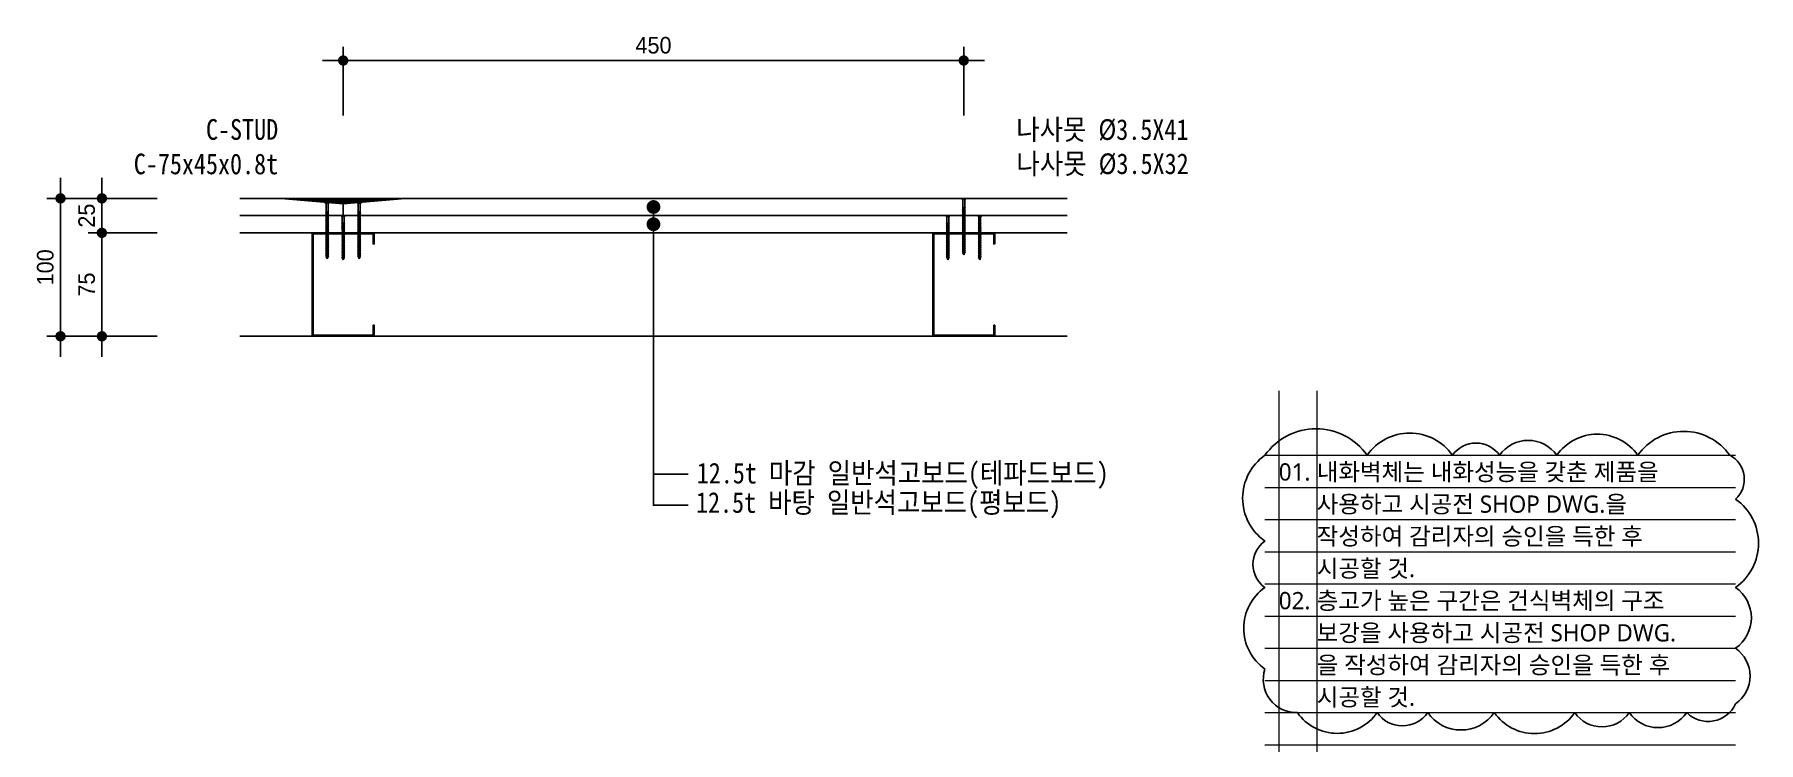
# Model space of a CAD drawing. Header units: millimetres. Extents: x 104 to 12536, y 73 to 2865.
# Drawn here: x 11286 to 12536, y 2301 to 2815 of the extents above; entities that cross this region are included whole.
import ezdxf
from ezdxf.enums import TextEntityAlignment as Align

# ---------------------------------------------------------------- set-up
doc = ezdxf.new("R2010")
doc.units = ezdxf.units.MM
doc.header["$LTSCALE"] = 5
doc.layers.add('A-XXXX-NPLT', color=144, linetype='Continuous', lineweight=15, plot=False)
doc.layers.add('A-XXXX-TXT2', color=3, linetype='Continuous', lineweight=25)
doc.layers.add('REV-202205', color=20, linetype='Continuous', lineweight=25)
for name, color, linetype in [('CHAN', 3, 'Continuous'), ('FIN', 6, 'Continuous'), ('GB', 7, 'Continuous'), ('ITXT', 5, 'Continuous'), ('RXDIM', 7, 'Continuous'), ('SCREW2', 8, 'Continuous'), ('TEXT', 7, 'Continuous'), ('WALL', 3, 'Continuous')]:
    doc.layers.add(name, color=color, linetype=linetype)
doc.styles.add('CGS', font='')
doc.styles.add('RXHS', font='')
doc.styles.add('돋움체', font='')
doc.styles.add('맑은 고딕', font='malgun.ttf')
doc.styles.get('CGS').set_extended_font_data('Dotum')
doc.styles.get('RXHS').set_extended_font_data('DotumChe')
doc.styles.get('돋움체').set_extended_font_data('DotumChe')
doc.dimstyles.new('NDIM', dxfattribs={"dimscale": 5, "dimtxt": 2.399999999999999, "dimasz": 1, "dimexe": 2, "dimexo": 2, "dimgap": 1, "dimtad": 1, "dimtoh": 1, "dimdec": 0, "dimzin": 0, "dimdsep": 46, "dimtxsty": 'CGS', "dimblk1": 'DOTK', "dimblk2": 'DOTK', "dimsah": 1, "dimcen": 3, "dimclrt": 3, "dimadec": 0, "dimazin": 0, "dimtfac": 1.25, "dimtdec": 0, "dimtix": 1, "dimtmove": 2, "dimatfit": 3, "dimldrblk": 'DOTK', "dimfxl": 1, "dimtolj": 1, "dimtzin": 0, "dimarcsym": 0})

# ---------------------------------------------------------------- blocks, each defined once
blk = doc.blocks.new('나사못41')
at = {"layer": 'SCREW2'}
for p, q in [((2.248190503843535, 39.16614498317807), (0.6325901527173734, 38.73670420958212)), ((0.6325901527173734, 38.73670420958212), (0.9198271506997756, 39.12130292758911)), ((2.250344890107871, 38.31931082898721), (0.6347445389817113, 37.88987005539127)), ((0.6347445389817113, 37.88987005539127), (0.9219815370368728, 38.27446877340189)), ((2.535427501825937, 39.55074370118506), (0.9198271506997756, 39.12130292758911)), ((2.537581888163035, 38.70390954699783), (0.9219815370368728, 38.27446877340189)), ((2.539736274427372, 37.85707539289792), (0.9241359233012107, 37.42763461930198)), ((0.9262903084186136, 38.81477229239989), (0.9262903087129808, 38.27561408284908)), ((0.9262903088812768, 37.96736548352728), (0.9262903091756444, 37.42820727398374)), ((1.600305223155988, 41), (0.9849846438524692, 39.39096229990411)), ((0.9849846438524692, 39.39096229990411), (1.641372097059139, 39.91234519328705)), ((0.9849846438524692, 39.39096229982044), (0.9849846439902404, 39.13862236203442)), ((1.641372097059139, 39.91234519328705), (1.600305223155988, 41)), ((2.258051083655058, 39.47701461124493), (1.600305223155988, 41)), ((2.2460361179691, 39.16557232840899), (2.246036118263468, 38.62641411886182)), ((2.246036118431764, 38.31816551962369), (2.246036118726131, 37.77900730999647)), ((2.248190503843535, 39.16614498317807), (2.535427501825937, 39.55074370118506)), ((2.250344890107871, 38.31931082898721), (2.537581888163035, 38.70390954699783)), ((2.25249927644497, 37.47247667480362), (2.539736274427372, 37.85707539289792)), ((2.246036119357091, 36.62335190188936), (0.6304357682309303, 36.19391112829343)), ((0.6304357682309303, 36.19391112829343), (0.917672766286092, 36.57850984638772)), ((2.246036121207745, 33.23372466650074), (0.6304357700815842, 32.80428389290481)), ((0.6304357700815842, 32.80428389290481), (0.9176727681367464, 33.1888826109118)), ((2.248190505694188, 35.77651774770578), (0.6325901545680273, 35.34707697419351)), ((0.6325901545680273, 35.34707697419351), (0.9198271525504296, 35.73167569220415)), ((2.248190507544843, 32.38689051230988), (0.6325901564186815, 31.95744973871394)), ((0.6325901564186815, 31.95744973871394), (0.9198271544010841, 32.34204845680825)), ((2.250344891958527, 34.92968359360222), (0.6347445408323651, 34.50024282000629)), ((0.6347445408323651, 34.50024282000629), (0.9219815388875272, 34.88484153801329)), ((2.250344893809181, 31.54005635821361), (0.6347445426830194, 31.11061558461767)), ((0.6347445426830194, 31.11061558461767), (0.9219815407381808, 31.49521430262466)), ((2.250344895197171, 28.99783593160666), (0.63474454407101, 28.56839515801072)), ((0.63474454407101, 28.56839515801072), (0.9219815421261716, 28.95299387610503)), ((2.25249927644497, 37.47247667480362), (0.6368989253188082, 37.04303590120768)), ((0.6368989253188082, 37.04303590120768), (0.9241359233012107, 37.42763461930198)), ((2.252499278295624, 34.08284943941864), (0.6368989271694625, 33.65340866582271)), ((0.6368989271694625, 33.65340866582271), (0.9241359251518644, 34.038007383917)), ((2.252499280146278, 30.69322220402275), (0.6368989290201164, 30.26378143042681)), ((0.6368989290201164, 30.26378143042681), (0.9241359270025188, 30.64838014843744)), ((2.252499281534269, 28.15100177742308), (0.6368989304081071, 27.72156100391081)), ((0.6368989304081071, 27.72156100391081), (0.9241359283905094, 28.10615972192144)), ((2.252499282459595, 26.45618815977242), (0.6368989313334339, 26.02674738617648)), ((0.6368989313334339, 26.02674738617648), (0.9241359293158364, 26.4113461041762)), ((2.254653666410615, 29.84638804983916), (0.6390533152844542, 29.41694727624322)), ((0.6390533152844542, 29.41694727624322), (0.9262903133396156, 29.80154599433753)), ((2.254653667798605, 27.30416762331953), (0.6390533166724448, 26.87472684972359)), ((0.6390533166724448, 26.87472684972359), (0.9262903147276064, 27.25932556773058)), ((2.254653668723932, 25.60935400558156), (0.639053317597772, 25.17991323198562)), ((0.639053317597772, 25.17991323198562), (0.9262903156529338, 25.56451195007993)), ((2.533273117412254, 37.00795061989635), (0.917672766286092, 36.57850984638772)), ((2.533273119262907, 33.61832338450773), (0.9176727681367464, 33.1888826109118)), ((2.53542750367659, 36.16111646580008), (0.9198271525504296, 35.73167569220415)), ((2.535427505527246, 32.77148923032051), (0.9198271544010841, 32.34204845680825)), ((2.537581890013689, 35.31428231160921), (0.9219815388875272, 34.88484153801329)), ((2.537581891864343, 31.9246550762206), (0.9219815407381808, 31.49521430262466)), ((2.537581893252333, 29.38243464961365), (0.9219815421261716, 28.95299387610503)), ((2.53758189556565, 25.14540060535606), (0.9219815444394892, 24.71595983184379)), ((2.539736276278025, 34.46744815741836), (0.9241359251518644, 34.038007383917)), ((2.53973627812868, 31.07782092203337), (0.9241359270025188, 30.64838014843744)), ((2.539736279516671, 28.53560049551738), (0.9241359283905094, 28.10615972192144)), ((2.539736280441998, 26.84078687777214), (0.9241359293158364, 26.4113461041762)), ((0.9262903093439404, 37.11995867474924), (0.9262903096383076, 36.58080046511476)), ((0.9262903098066042, 36.27255186587661), (0.9262903101009714, 35.7333936562494)), ((0.9262903102692676, 35.42514505701128), (0.9262903105636351, 34.88598684737679)), ((0.9262903107319308, 34.57773824814229), (0.9262903110262982, 34.03858003859876)), ((0.9262903111945948, 33.73033143927695), (0.926290311488962, 33.19117322972614)), ((0.9262903116572578, 32.88292463049165), (0.9262903119516256, 32.34376642085352)), ((0.9262903121199216, 32.03551782162629), (0.9262903124142888, 31.49635961198818)), ((0.9262903125825854, 31.18811101275368), (0.9262903128769526, 30.64895280311919)), ((0.9262903130452484, 30.34070420388105), (0.9262903133396156, 29.80154599433753)), ((2.541890664465777, 30.23098676784979), (0.9262903133396156, 29.80154599433753)), ((0.9262903135079124, 29.49329739501571), (0.9262903138022796, 28.95413918546854)), ((0.926290313970576, 28.6458905862304), (0.9262903142649432, 28.1067323766032)), ((0.9262903144332392, 27.79848377736506), (0.9262903147276064, 27.25932556773058)), ((2.541890665853768, 27.68876634132652), (0.9262903147276064, 27.25932556773058)), ((0.9262903148959029, 26.95107696849607), (0.92629031519027, 26.41191875885796)), ((0.926290315358566, 26.10367015963073), (0.9262903156529338, 25.56451195007993)), ((2.541890666779095, 25.99395272358855), (0.9262903156529338, 25.56451195007993)), ((0.92629031582123, 25.25626335075811), (0.9262903161155972, 24.71710514120731)), ((2.246036118894428, 37.47075871075834), (2.246036119188794, 36.93160050112386)), ((2.246036119357091, 36.62335190188936), (2.533273117412254, 37.00795061989635)), ((2.246036119357091, 36.62335190188936), (2.246036119651458, 36.08419369234583)), ((2.246036119819756, 35.77594509302401), (2.246036120114122, 35.23678688347321)), ((2.246036120282418, 34.92853828415139), (2.246036120576786, 34.3893800746006)), ((2.246036120745082, 34.08113147537336), (2.24603612103945, 33.54197326573525)), ((2.246036121207745, 33.23372466650074), (2.533273119262907, 33.61832338450773)), ((2.246036121207745, 33.23372466650074), (2.246036121502113, 32.69456645686626)), ((2.246036121670409, 32.38631785762812), (2.246036121964776, 31.84715964808459)), ((2.246036122133073, 31.53891104876278), (2.246036122427439, 30.99975283921561)), ((2.246036122595736, 30.69150423997747), (2.246036122890104, 30.15234603035027)), ((2.2460361230584, 29.84409743111213), (2.246036123352767, 29.30493922147764)), ((2.246036123521063, 28.99669062224314), (2.246036123815431, 28.45753241260503)), ((2.246036123983726, 28.1492838133778), (2.246036124278094, 27.61012560373969)), ((2.246036124446391, 27.30187700450518), (2.246036124740758, 26.76271879495438)), ((2.246036124909054, 26.45447019563256), (2.24603612520342, 25.91531198608903)), ((2.246036125371718, 25.60706338685453), (2.246036125666084, 25.06790517722005)), ((2.248190505694188, 35.77651774770578), (2.53542750367659, 36.16111646580008)), ((2.248190507544843, 32.38689051230988), (2.535427505527246, 32.77148923032051)), ((2.250344891958527, 34.92968359360222), (2.537581890013689, 35.31428231160921)), ((2.250344893809181, 31.54005635821361), (2.537581891864343, 31.9246550762206)), ((2.250344895197171, 28.99783593160666), (2.537581893252333, 29.38243464961365)), ((2.250344897510489, 24.76080188734543), (2.53758189556565, 25.14540060535606)), ((2.252499278295624, 34.08284943941864), (2.539736276278025, 34.46744815741836)), ((2.252499280146278, 30.69322220402275), (2.53973627812868, 31.07782092203337)), ((2.252499281534269, 28.15100177742308), (2.539736279516671, 28.53560049551738)), ((2.252499282459595, 26.45618815977242), (2.539736280441998, 26.84078687777214)), ((2.254653666410615, 29.84638804983916), (2.541890664465777, 30.23098676784979)), ((2.254653667798605, 27.30416762331953), (2.541890665853768, 27.68876634132652)), ((2.254653668723932, 25.60935400558156), (2.541890666779095, 25.99395272358855)), ((2.250344897510489, 24.76080188734543), (0.6347445463843276, 24.33136111374949)), ((0.6347445463843276, 24.33136111374949), (0.9219815444394892, 24.71595983184379)), ((2.252499283847586, 23.91396773316184), (0.6368989327214245, 23.48452695965321)), ((0.6368989327214245, 23.48452695965321), (0.9241359307038268, 23.86912567766021)), ((2.252499286160904, 19.6769336889006), (0.6368989350347425, 19.24749291530466)), ((0.6368989350347425, 19.24749291530466), (0.924135933089904, 19.63209163339897)), ((2.254653670111923, 23.06713357905829), (0.6390533189857625, 22.63769280546235)), ((0.6390533189857625, 22.63769280546235), (0.9262903170409243, 23.02229152347298)), ((2.25465367111001, 21.37231996132396), (0.639053319983849, 20.94287918772803)), ((0.639053319983849, 20.94287918772803), (0.9262903179662512, 21.32747790573138)), ((2.254653672498, 18.83009953471337), (0.6390533213718395, 18.40065876120475)), ((0.6390533213718395, 18.40065876120475), (0.9262903193542421, 18.78525747921173)), ((2.25680805644902, 22.22029942487107), (0.6412077053228598, 21.79085865127513)), ((0.6412077053228598, 21.79085865127513), (0.9284447033052619, 22.17545736936943)), ((2.256808057374347, 20.5254858071331), (0.6412077062481867, 20.09604503353716)), ((0.6412077062481867, 20.09604503353716), (0.9284447043033484, 20.48064375163146)), ((2.256808058762338, 17.98326538061347), (0.6412077076361773, 17.55382460701753)), ((0.6412077076361773, 17.55382460701753), (0.9284447056913387, 17.93842332502452)), ((2.256808060150329, 15.44104495399924), (0.6412077090241679, 15.01160418040331)), ((0.6412077090241679, 15.01160418040331), (0.9284447070793292, 15.39620289849761)), ((2.258962445099435, 17.1364312264226), (0.6433620939732743, 16.70699045282666)), ((0.6433620939732743, 16.70699045282666), (0.9305990919556768, 17.09158917092097)), ((2.258962446487426, 14.59421079981566), (0.6433620953612649, 14.16477002630703)), ((0.6433620953612649, 14.16477002630703), (0.9305990933436676, 14.54936874431402)), ((2.261116831363773, 16.28959707223538), (0.6455164802376121, 15.86015629863944)), ((0.6455164802376121, 15.86015629863944), (0.9327534782927742, 16.24475501673374)), ((2.261116832751763, 13.74737664571211), (0.6455164816256028, 13.31793587211617)), ((0.6455164816256028, 13.31793587211617), (0.9327534796807648, 13.70253459012316)), ((2.263271219088861, 12.90054249152488), (0.6476708679627003, 12.47110171792894)), ((0.6476708679627003, 12.47110171792894), (0.9349078659451022, 12.85570043602325)), ((2.539736281829989, 24.29856645125614), (0.9241359307038268, 23.86912567766021)), ((2.539736284216065, 20.0615324069076), (0.924135933089904, 19.63209163339897)), ((0.9262903162838932, 24.40885654198007), (0.9262903165782604, 23.86969833234196)), ((0.9262903167465568, 23.56144973310746), (0.9262903170409243, 23.02229152347298)), ((2.541890668167086, 23.45173229706892), (0.9262903170409243, 23.02229152347298)), ((0.926290317671884, 21.86663611536586), (0.9262903179662512, 21.32747790573138)), ((2.541890669092413, 21.75691867932732), (0.9262903179662512, 21.32747790573138)), ((2.541890670480404, 19.21469825280768), (0.9262903193542421, 18.78525747921173)), ((0.9284447030108944, 22.71461557900391), (0.9284447033052619, 22.17545736936943)), ((2.544045054431423, 22.60489814287806), (0.9284447033052619, 22.17545736936943)), ((0.9284447040089812, 21.01980196118227), (0.9284447043033484, 20.48064375163146)), ((2.544045055429509, 20.91008452514009), (0.9284447043033484, 20.48064375163146)), ((0.9284447044716448, 20.17239515230965), (0.928444704766012, 19.63323694276248)), ((0.9284447049343086, 19.32498834353162), (0.9284447052286758, 18.7858301338935)), ((0.9284447053969715, 18.477581534659), (0.9284447056913387, 17.93842332502452)), ((0.9284447053969715, 18.477581534659), (0.9284447056913387, 17.93842332502452)), ((2.544045056817501, 18.36786409862046), (0.9284447056913387, 17.93842332502452)), ((2.54404505820549, 15.82564367200624), (0.9284447070793292, 15.39620289849761)), ((0.9305990916613096, 17.63074738055908), (0.9305990919556768, 17.09158917092097)), ((2.546199443081837, 17.52102994443323), (0.9305990919556768, 17.09158917092097)), ((2.546199444469829, 14.97880951790996), (0.9305990933436676, 14.54936874431402)), ((0.9327534779984066, 16.78391322636822), (0.9327534782927742, 16.24475501673374)), ((2.548353829418935, 16.67419579024237), (0.9327534782927742, 16.24475501673374)), ((0.93275347846107, 15.93650641741193), (0.9327534787554372, 15.39734820786112)), ((0.932753478923734, 15.08909960863026), (0.9327534792181011, 14.54994139899578)), ((0.9327534793863972, 14.24169279976128), (0.9327534796807648, 13.70253459012316)), ((2.548353830806926, 14.13197536371909), (0.9327534796807648, 13.70253459012316)), ((0.9327534803117244, 12.54687918201967), (0.9327534806060916, 12.0077209723852)), ((0.934907865650735, 13.39485864565773), (0.9349078659451022, 12.85570043602325)), ((2.550508217071264, 13.28514120953188), (0.9349078659451022, 12.85570043602325)), ((2.24603612583438, 24.75965657798191), (2.246036126128748, 24.22049836835471)), ((2.246036126297044, 23.91224976911656), (2.246036126591412, 23.37309155948208)), ((2.246036126759707, 23.06484296024758), (2.246036128146135, 20.52548580712722)), ((2.248190513559469, 21.37060199718774), (2.248190513853836, 20.83144378764057)), ((2.248190514022131, 20.52319518840607), (2.2481905143165, 19.98403697877159)), ((2.248190514484795, 19.67578837953709), (2.248190514779162, 19.13663016990625)), ((2.248190514947459, 18.8283815706681), (2.248190515241826, 18.28922336103363)), ((2.248190515410123, 17.98097476188643), (2.24819051570449, 17.44181655225196)), ((2.248190515872787, 17.13356795301382), (2.248190516167154, 16.59440974338297)), ((2.252499283847586, 23.91396773316184), (2.539736281829989, 24.29856645125614)), ((2.252499286160904, 19.6769336889006), (2.539736284216065, 20.0615324069076)), ((2.252499288011557, 16.28730645350835), (2.252499288305925, 15.74814824387023)), ((2.252499288474221, 15.43989964463573), (2.252499288768588, 14.90074143500488)), ((2.252499288936884, 14.59249283577038), (2.252499289231252, 14.0533346261359)), ((2.254653670111923, 23.06713357905829), (2.541890668167086, 23.45173229706892)), ((2.25465367111001, 21.37231996132396), (2.541890669092413, 21.75691867932732)), ((2.254653672498, 18.83009953471337), (2.541890670480404, 19.21469825280768)), ((2.254653675201223, 13.74565868166683), (2.254653675495589, 13.20650047203235)), ((2.25680805644902, 22.22029942487107), (2.544045054431423, 22.60489814287806)), ((2.256808057374347, 20.5254858071331), (2.544045055429509, 20.91008452514009)), ((2.256808058762338, 17.98326538061347), (2.544045056817501, 18.36786409862046)), ((2.256808060150329, 15.44104495399924), (2.54404505820549, 15.82564367200624)), ((2.256808061538319, 12.89882452747961), (2.256808061832686, 12.35966631784513)), ((2.258962445099435, 17.1364312264226), (2.546199443081837, 17.52102994443323)), ((2.258962446487426, 14.59421079981566), (2.546199444469829, 14.97880951790996)), ((2.261116831363773, 16.28959707223538), (2.548353829418935, 16.67419579024237)), ((2.261116832751763, 13.74737664571211), (2.548353830806926, 14.13197536371909)), ((2.263271219088861, 12.90054249152488), (2.550508217071264, 13.28514120953188)), ((2.26111683374985, 12.05256302797414), (0.6455164826236893, 11.6231222543782)), ((0.6455164826236893, 11.6231222543782), (0.9327534806060916, 12.0077209723852)), ((2.263271220014188, 11.20572887378692), (0.647670868888027, 10.77628810019098)), ((0.647670868888027, 10.77628810019098), (0.9349078669431886, 11.16088681828528)), ((2.263271220432063, 10.37588290985955), (0.6476708693059026, 9.946442136263613)), ((0.6476708693059026, 9.946442136263613), (0.934907867361064, 10.33104085435792)), ((2.263271220849938, 9.546036945932183), (0.6476708697237779, 9.116596172336248)), ((0.6476708697237779, 9.116596172336248), (0.9349078677789392, 9.50119489043055)), ((2.263271221267814, 8.71619098200482), (0.6476708701416533, 8.28675020840888)), ((0.6476708701416533, 8.28675020840888), (0.9349078681968152, 8.671348926503182)), ((2.263271221685689, 7.886345018077451), (0.6476708705595282, 7.456904244481512)), ((0.6476708705595282, 7.456904244481512), (0.9349078686146904, 7.841502962575817)), ((2.263271222103564, 7.056499054150086), (0.647670870977404, 6.627058280554147)), ((0.647670870977404, 6.627058280554147), (0.9349078690325658, 7.01165699864845)), ((2.548353831732252, 12.43716174598114), (0.9327534806060916, 12.0077209723852)), ((0.9349078666488214, 11.70004502783245), (0.9349078673381946, 10.33104085432729)), ((2.550508218069349, 11.59032759179391), (0.9349078669431886, 11.16088681828528)), ((2.550508218487225, 10.76048162786654), (0.934907867361064, 10.33104085435792)), ((0.9349078674934156, 10.02279225504208), (0.93490786775607, 9.501194890399928)), ((2.5505082189051, 9.93063566393918), (0.9349078677789392, 9.50119489043055)), ((0.9349078679112912, 9.192946291114717), (0.9349078681739456, 8.671348926472563)), ((2.550508219322976, 9.100789700011813), (0.9349078681968152, 8.671348926503182)), ((0.9349078683291658, 8.36310032718735), (0.9349078685918212, 7.841502962545196)), ((2.550508219740851, 8.270943736084446), (0.9349078686146904, 7.841502962575817)), ((0.9349078687470412, 7.533254363259985), (0.934907869009696, 7.011656998617827)), ((2.550508220158727, 7.441097772157077), (0.9349078690325658, 7.01165699864845)), ((0.9349078691649164, 6.703408399332617), (0.9349078719403598, 1.191741372230896)), ((1.541640539895305, 0.480027845883143), (1.541640539801879, 0.6511445721814937)), ((1.597692283379029, 0.6841382175029409), (1.574634184929191, 0.6841382174903515)), ((1.630685928635793, 0.4800278459317596), (1.630685928542368, 0.6511445722301104)), ((2.083141279212143, 2.63615e-10), (3.20061046869698, 8.737260000000001e-10)), ((2.246036133236998, 11.20114763623463), (2.246036133524178, 10.67955027155236)), ((2.246036133693894, 10.37130167231731), (2.246036133981076, 9.849704307635363)), ((2.246036134150791, 9.541455708400322), (2.246036134437971, 9.019858343718367)), ((2.246036134607687, 8.711609744483326), (2.246036134894869, 8.190012379801376)), ((2.246036135064584, 7.881763780566333), (2.246036135351765, 7.360166415884381)), ((2.246036135521481, 7.051917816649338), (2.246036138747979, 1.191741372956707)), ((2.254653676199309, 12.05084506384156), (2.254653676493676, 11.51168685429439)), ((2.26111683374985, 12.05256302797414), (2.548353831732252, 12.43716174598114)), ((2.263271220014188, 11.20572887378692), (2.550508218069349, 11.59032759179391)), ((2.263271220432063, 10.37588290985955), (2.550508218487225, 10.76048162786654)), ((2.263271220849938, 9.546036945932183), (2.5505082189051, 9.93063566393918)), ((2.263271221267814, 8.71619098200482), (2.550508219322976, 9.100789700011813)), ((2.263271221685689, 7.886345018077451), (2.550508219740851, 8.270943736084446)), ((2.263271222103564, 7.056499054150086), (2.550508220158727, 7.441097772157077)), ((-0.0282839997144731, -8.891719e-10), (1.089185189843123, -2.790609e-10))]:
    blk.add_line(p, q, dxfattribs=at)
for centre, radius, start, end in [((-0.4858906073198983, 1.354955060897234), 1.430142309994475, 288.6612786133805, 353.4468935501989), ((1.068774790719805, 0.4724852617918412), 0.4729259004157537, 267.5264771209081, 0.9138356668590369), ((1.58616323561326, -1.988417694527461), 2.049583397819267, 80.28655280900963, 99.71344725355455), ((1.574634184947205, 0.6511445721995074), 0.0329936452435574, 90.00000003128208, 180.000000031282), ((1.597692283397043, 0.6511445722120967), 0.0329936452435574, 3.12821104e-08, 90.00000003128208), ((2.10355167781953, 0.4724852623568042), 0.4729259004157537, 179.0861643957051, 272.4735229416562), ((3.642126682238469, 1.331824090864499), 1.403100842236725, 185.729839251357, 251.6590005246981)]:
    blk.add_arc(centre, radius, start, end, dxfattribs=at)
blk = doc.blocks.new('나사못32')
at = {"layer": 'SCREW2'}
for p, q in [((2.242004351500363, 27.6233519015323), (0.626404000138873, 27.19391112882169)), ((0.626404000138873, 27.19391112882169), (0.9136409984047904, 27.57850984675858)), ((2.244158737380224, 30.16614498281982), (0.6285583860187351, 29.73670421010921)), ((0.6285583860187351, 29.73670421010921), (0.9157953842118928, 30.1213029279588)), ((2.244158737373405, 26.77651774734389), (0.6285583860119158, 26.34707697472059)), ((0.6285583860119158, 26.34707697472059), (0.9157953842050734, 26.73167569257018)), ((2.246313123180508, 29.31931082862414), (0.6307127718190184, 28.88987005591353)), ((0.6307127718190184, 28.88987005591353), (0.9179497700849352, 29.2744687737704)), ((2.246313123173688, 25.9296835932428), (0.6307127718121988, 25.50024282053219)), ((0.6307127718121988, 25.50024282053219), (0.9179497700781158, 25.88484153838178)), ((2.24846750905355, 28.47247667444301), (0.6328671576920608, 28.0430359017324)), ((0.6328671576920608, 28.0430359017324), (0.9201041558852184, 28.4276346196693)), ((2.248467509046732, 25.0828494390544), (0.6328671576852415, 24.65340866634379)), ((0.6328671576852415, 24.65340866634379), (0.9201041558783992, 25.03800738428069)), ((2.529241349766279, 28.00795061938189), (0.9136409984047904, 27.57850984675858)), ((2.531395735573383, 30.55074370066941), (0.9157953842118928, 30.1213029279588)), ((2.531395735566563, 27.16111646528079), (0.9157953842050734, 26.73167569257018)), ((2.533550121446424, 29.70390954648101), (0.9179497700849352, 29.2744687737704)), ((2.533550121439605, 26.31428231109239), (0.9179497700781158, 25.88484153838178)), ((2.535704507246709, 28.85707539237991), (0.9201041558852184, 28.4276346196693)), ((2.535704507239889, 25.46744815689671), (0.9201041558783992, 25.03800738428069)), ((0.9222585417627556, 29.81477229276603), (0.9222585417616708, 29.27561408321159)), ((0.9222585417610506, 28.96736548388977), (0.922258541759966, 28.42820727434988)), ((0.9222585417593459, 28.11995867511538), (0.922258541758261, 27.5808004654809)), ((0.9222585417576408, 27.27255186623912), (0.9222585417565564, 26.73339365661192)), ((0.9222585417559358, 26.42514505737743), (0.9222585417548516, 25.88598684774293)), ((0.9222585417542314, 25.57773824850843), (0.9222585417531464, 25.03858003896127)), ((1.596273457697608, 31.99999999999679), (0.9809528775123562, 30.39096230023809)), ((0.9809528775123562, 30.39096230023809), (1.637340331004739, 30.9123451932577)), ((0.9809528775123562, 30.39096230015078), (0.9809528775118485, 30.13862236236839)), ((1.637340331004739, 30.9123451932577), (1.596273457697608, 31.99999999999679)), ((2.266034283243509, 30.44919441677029), (1.596273457697608, 31.99999999999679)), ((2.242004351505478, 30.16557232805193), (2.242004351504392, 29.62641411850476)), ((2.242004351503772, 29.31816551926298), (2.242004351502687, 28.77900730963578)), ((2.242004351502068, 28.47075871040128), (2.242004351500983, 27.9316005007668)), ((2.242004351500363, 27.6233519015323), (2.529241349766279, 28.00795061938189)), ((2.242004351500363, 27.6233519015323), (2.242004351499278, 27.08419369198513)), ((2.242004351498657, 26.77594509266331), (2.242004351497573, 26.23678688311615)), ((2.242004351496952, 25.92853828379433), (2.242004351495868, 25.38938007423989)), ((2.242004351495249, 25.08113147501266), (2.242004351494164, 24.54197326537818)), ((2.244158737380224, 30.16614498281982), (2.531395735573383, 30.55074370066941)), ((2.244158737373405, 26.77651774734389), (2.531395735566563, 27.16111646528079)), ((2.246313123180508, 29.31931082862414), (2.533550121446424, 29.70390954648101)), ((2.246313123173688, 25.9296835932428), (2.533550121439605, 26.31428231109239)), ((2.24846750905355, 28.47247667444301), (2.535704507246709, 28.85707539237991)), ((2.248467509046732, 25.0828494390544), (2.535704507239889, 25.46744815689671)), ((2.242004351493544, 24.23372466614368), (0.6264040001320537, 23.80428389343307)), ((0.6264040001320537, 23.80428389343307), (0.9136409983979707, 24.18888261128266)), ((2.244158737366586, 23.386890511948), (0.6285583860050963, 22.95744973923739)), ((0.6285583860050963, 22.95744973923739), (0.915795384198254, 23.3420484571743)), ((2.246313123166869, 22.54005635785418), (0.6307127718053795, 22.11061558514357)), ((0.6307127718053795, 22.11061558514357), (0.9179497700712966, 22.49521430299316)), ((2.246313123161754, 19.99783593124724), (0.6307127718002649, 19.56839515853663)), ((0.6307127718002649, 19.56839515853663), (0.917949770066182, 19.95299387647353)), ((2.248467509039912, 21.6932222036585), (0.632867157678422, 21.2637814309479)), ((0.632867157678422, 21.2637814309479), (0.9201041558715796, 21.64838014880476)), ((2.248467509034799, 19.15100177705882), (0.6328671576733075, 18.72156100443553)), ((0.6328671576733075, 18.72156100443553), (0.920104155866465, 19.10615972228512)), ((2.248467509031388, 17.45618815940818), (0.6328671576698978, 17.02674738669757)), ((0.6328671576698978, 17.02674738669757), (0.9201041558630552, 17.41134610453988)), ((2.248467509028206, 15.90327180828811), (0.6328671576667168, 15.47383103566481)), ((0.6328671576667168, 15.47383103566481), (0.9201041558598744, 15.8584297535144)), ((2.248467508950333, 13.36105138176119), (0.6328671575888426, 12.93161060905059)), ((0.6328671575888426, 12.93161060905059), (0.9201041558547596, 13.31620932698748)), ((2.250621894840195, 20.84638804947738), (0.6350215434787052, 20.41694727676676)), ((0.6350215434787052, 20.41694727676676), (0.9222585417446224, 20.80154599470366)), ((2.25062189483508, 18.30416762295774), (0.6350215434735907, 17.87472685024713)), ((0.6350215434735907, 17.87472685024713), (0.9222585417395078, 18.25932556809672)), ((2.250621894831904, 16.7255814951168), (0.6350215434704147, 16.29614072240619)), ((0.6350215434704147, 16.29614072240619), (0.922258541736332, 16.68073944034309)), ((2.25062189482849, 15.05643765417973), (0.6350215434669999, 14.62699688146912)), ((0.6350215434669999, 14.62699688146912), (0.922258541732917, 15.01159559932599)), ((2.250621894823375, 12.51421722757279), (0.6350215434618854, 12.08477645494949)), ((2.252776280628772, 14.20960349999133), (0.637175929267283, 13.78016272728072)), ((0.637175929267283, 13.78016272728072), (0.9244129275332, 14.16476144521762)), ((2.52924134975946, 24.61832338399327), (0.9136409983979707, 24.18888261128266)), ((2.531395735559744, 23.77148922980486), (0.915795384198254, 23.3420484571743)), ((2.533550121432787, 22.92465507570377), (0.9179497700712966, 22.49521430299316)), ((2.533550121427671, 20.38243464909683), (0.917949770066182, 19.95299387647353)), ((2.535704507233069, 22.07782092151537), (0.9201041558715796, 21.64838014880476)), ((2.535704507227955, 19.53560049499573), (0.920104155866465, 19.10615972228512)), ((2.535704507224544, 17.84078687725048), (0.9201041558630552, 17.41134610453988)), ((2.535704507221364, 16.28787052622501), (0.9201041558598744, 15.8584297535144)), ((2.535704507216249, 13.74565009961078), (0.9201041558547596, 13.31620932698748)), ((0.9222585417525264, 24.73033143963945), (0.9222585417514416, 24.19117323009228)), ((0.9222585417508216, 23.88292463085778), (0.9222585417497366, 23.34376642121602)), ((0.9222585417491168, 23.0355178219888), (0.922258541748032, 22.49635961235432)), ((0.922258541747412, 22.18811101311982), (0.9222585417463272, 21.64895280348534)), ((0.9222585417457071, 21.34070420424356), (0.9222585417446224, 20.80154599470366)), ((2.537858893106113, 21.23098676732697), (0.9222585417446224, 20.80154599470366)), ((0.9222585417440022, 20.49329739538185), (0.9222585417429175, 19.95413918583468)), ((0.9222585417422972, 19.6458905865929), (0.9222585417412126, 19.1067323769657)), ((0.9222585417405924, 18.7984837777312), (0.9222585417395078, 18.25932556809672)), ((2.537858893100997, 18.68876634080733), (0.9222585417395078, 18.25932556809672)), ((0.9222585417388875, 17.95107696886222), (0.9222585417378028, 17.41191875922046)), ((0.9222585417378896, 17.45499726900558), (0.9222585417368048, 16.91583905945114)), ((0.9222585417374164, 17.21989764989026), (0.922258541736332, 16.68073944034309)), ((2.537858893097821, 17.11018021296639), (0.922258541736332, 16.68073944034309)), ((0.922258541735257, 16.37249084103651), (0.9222585417346219, 15.85900240819497)), ((0.9222585417340016, 15.55075380896047), (0.922258541732917, 15.01159559932599)), ((2.537858893094406, 15.4410363720366), (0.922258541732917, 15.01159559932599)), ((2.537858893016533, 12.89881594550969), (0.922258541655043, 12.46937517279908)), ((0.9244129275342848, 14.70391965476479), (0.9244129275332, 14.16476144521762)), ((2.54001327889469, 14.59420221784092), (0.9244129275332, 14.16476144521762)), ((0.9244129275325798, 13.8565128458958), (0.9244129275314952, 13.31735463634864)), ((0.924412927530875, 13.00910603711413), (0.9244129275297904, 12.46994782747966)), ((2.242004351493544, 24.23372466614368), (2.52924134975946, 24.61832338399327)), ((2.242004351493544, 24.23372466614368), (2.242004351492458, 23.6945664565092)), ((2.242004351491838, 23.38631785726742), (2.242004351490753, 22.84715964772753)), ((2.242004351490134, 22.53891104840572), (2.242004351489049, 21.99975283885855)), ((2.242004351488429, 21.69150423961677), (2.242004351487344, 21.15234602998957)), ((2.242004351486723, 20.84409743075506), (2.24200435148564, 20.30493922112059)), ((2.242004351485018, 19.99669062188608), (2.242004351483934, 19.45753241224432)), ((2.242004351483315, 19.1492838130171), (2.24200435148223, 18.61012560338262)), ((2.24200435148161, 18.30187700414812), (2.242004351480524, 17.76271879459367)), ((2.242004351479904, 17.45447019527186), (2.242004351479053, 17.03153947558989)), ((2.242004351478377, 16.7232908763547), (2.242004351478056, 16.53545977577236)), ((2.242004351478359, 16.71470105598795), (2.242004351476635, 15.85847533446853)), ((2.242004351476724, 15.90155384424637), (2.242004351475638, 15.36239563461189)), ((2.244158737366586, 23.386890511948), (2.531395735559744, 23.77148922980486)), ((2.244158737275301, 14.20731288126902), (2.244158737274216, 13.66815467163454)), ((2.244158737273596, 13.35990607240004), (2.244158737272511, 12.82074786276556)), ((2.244158737271892, 12.51249926353106), (2.244158737270808, 11.97334105389658)), ((2.246313123166869, 22.54005635785418), (2.533550121432787, 22.92465507570377)), ((2.246313123161754, 19.99783593124724), (2.533550121427671, 20.38243464909683)), ((2.248467509039912, 21.6932222036585), (2.535704507233069, 22.07782092151537)), ((2.248467509034799, 19.15100177705882), (2.535704507227955, 19.53560049499573)), ((2.248467509031388, 17.45618815940818), (2.535704507224544, 17.84078687725048)), ((2.248467509028206, 15.90327180828811), (2.535704507221364, 16.28787052622501)), ((2.248467508953741, 15.05586499949916), (2.248467508952658, 14.51670678986468)), ((2.248467508950333, 13.36105138176119), (2.535704507216249, 13.74565009961078)), ((2.250621894840195, 20.84638804947738), (2.537858893106113, 21.23098676732697)), ((2.25062189483508, 18.30416762295774), (2.537858893100997, 18.68876634080733)), ((2.250621894831904, 16.7255814951168), (2.537858893097821, 17.11018021296639)), ((2.25062189482849, 15.05643765417973), (2.537858893094406, 15.4410363720366)), ((2.250621894823375, 12.51421722757279), (2.537858893016533, 12.89881594550969)), ((2.252776280628772, 14.20960349999133), (2.54001327889469, 14.59420221784092)), ((-5.65041e-11, 0), (1.117469189501091, -2.2489e-12)), ((0.6350215434618854, 12.08477645494949), (0.922258541655043, 12.46937517279908)), ((2.252776280623658, 11.66738307347169), (0.6371759292621685, 11.23794230076109)), ((0.6371759292621685, 11.23794230076109), (0.9244129275280856, 11.62254101861067)), ((2.259239438173437, 10.82169422864445), (0.6436390868119465, 10.39225345602114)), ((0.6436390868119465, 10.39225345602114), (0.930876085005104, 10.77685217387074)), ((2.265702595723213, 9.9760053838172), (0.6501022443617246, 9.5465646111939)), ((0.6501022443617246, 9.5465646111939), (0.937339242554882, 9.931163329043489)), ((2.272165753272993, 9.130316538989945), (0.6565654019115028, 8.70087576636665)), ((0.6565654019115028, 8.70087576636665), (0.9438024001046604, 9.085474484216238)), ((2.274320139073275, 8.283482384888856), (0.6587197877117859, 7.854041612178245)), ((0.6587197877117859, 7.854041612178245), (0.9459567859777028, 8.238640330027835)), ((2.280783296546884, 5.742979922403678), (0.6651829451853947, 5.313539149693066)), ((0.6651829451853947, 5.313539149693066), (0.9524199434513118, 5.698137867629971)), ((2.282937682425042, 7.438366194822217), (0.6673373310635519, 7.008925422111609)), ((0.6673373310635519, 7.008925422111609), (0.9545743293294692, 7.393524139968473)), ((2.285092068225325, 6.591532040633815), (0.6694917168638349, 6.162091267923204)), ((0.6694917168638349, 6.162091267923204), (0.9567287151297522, 6.546689985860105)), ((0.9244129275291704, 12.16169922824515), (0.9244129275280856, 11.62254101861067)), ((2.540013278889576, 12.05198179132129), (0.9244129275280856, 11.62254101861067)), ((2.546476436366594, 11.20629294658135), (0.930876085005104, 10.77685217387074)), ((0.9330304708809364, 11.31658303818579), (0.9330304708798514, 10.77742482855132)), ((2.552939593916371, 10.3606041017541), (0.937339242554882, 9.931163329043489)), ((0.9394936284307144, 10.47089419335854), (0.9394936284296298, 9.931735983724069)), ((2.559402751466151, 9.514915256926852), (0.9438024001046604, 9.085474484216238)), ((0.9459567859804924, 9.625205348531297), (0.945956785979408, 9.086047138896816)), ((0.9459567859787879, 8.777798539662312), (0.9459567859777028, 8.238640330027835)), ((2.561557137339193, 8.668081102738444), (0.9459567859777028, 8.238640330027835)), ((2.568020294812801, 6.127578640253267), (0.9524199434513118, 5.698137867629971)), ((0.9545743293305536, 7.932682349602951), (0.9545743293294692, 7.393524139968473)), ((2.570174680690958, 7.822964912679082), (0.9545743293294692, 7.393524139968473)), ((0.9545743293255347, 5.390461923023863), (0.954574329316992, 1.191741372602232)), ((0.9567287151308368, 7.085848195407273), (0.9567287151297522, 6.546689985860105)), ((2.572329066491241, 6.976130758483403), (0.9567287151297522, 6.546689985860105)), ((0.956728715129132, 6.238441386538291), (0.9567287151280472, 5.699283176991121)), ((1.569924539816324, 0.4800278459120159), (1.569924539816669, 0.6511445722103666)), ((1.625976283411898, 0.684138217501097), (1.60291818496206, 0.6841382175011435)), ((1.658969928556811, 0.4800278459118347), (1.658969928557155, 0.6511445722101854)), ((2.252776280623658, 11.66738307347169), (2.540013278889576, 12.05198179132129)), ((2.252776280623658, 11.66738307347169), (2.252776280622573, 11.12822486383722)), ((2.259239438173437, 10.82169422864445), (2.546476436366594, 11.20629294658135)), ((2.259239438173437, 10.82169422864445), (2.259239438172352, 10.28253601900997)), ((2.265702595723213, 9.9760053838172), (2.552939593916371, 10.3606041017541)), ((2.265702595723213, 9.9760053838172), (2.265702595722129, 9.43684717418272)), ((2.265702595721509, 9.128598574948217), (2.265702595720425, 8.589440365313738)), ((2.272165753272993, 9.130316538989945), (2.559402751466151, 9.514915256926852)), ((2.274320139073275, 8.283482384888856), (2.561557137339193, 8.668081102738444)), ((2.274320139073275, 8.283482384888856), (2.27432013907219, 7.744324175254376)), ((2.274320139068161, 5.741261958341912), (2.274320139059008, 1.19174137259958)), ((2.276474524871853, 6.589241421911505), (2.276474524870768, 6.050083212277026)), ((2.280783296550293, 7.437793540141638), (2.28078329654921, 6.898635330507162)), ((2.280783296546884, 5.742979922403678), (2.568020294812801, 6.127578640253267)), ((2.282937682425042, 7.438366194822217), (2.570174680690958, 7.822964912679082)), ((2.285092068225325, 6.591532040633815), (2.572329066491241, 6.976130758483403)), ((2.111425278870112, -4.248999999999999e-12), (3.228894468354948, -6.4944e-12))]:
    blk.add_line(p, q, dxfattribs=at)
for centre, radius, start, end in [((-0.4415162142496964, 1.331824089750603), 1.403100842236725, 288.34099950658, 354.2701607798628), ((1.09705879063669, 0.4724852620834774), 0.4729259004157535, 267.5264770893546, 0.9138356353965873), ((1.614447234181601, -1.988417694522985), 2.049583397819267, 80.2865527777183, 99.71344722205113), ((1.602918184961994, 0.6511445722102991), 0.0329936452435574, 89.99999999988478, 179.9999999998848), ((1.62597628341183, 0.6511445722102529), 0.0329936452435574, 359.9999999998847, 89.99999999988478), ((2.131835677736415, 0.4724852620813956), 0.4729259004157535, 179.0861643643729, 272.4735229104149), ((3.670410682626259, 1.331824089742329), 1.403100842236725, 185.7298392199066, 251.6590004931895)]:
    blk.add_arc(centre, radius, start, end, dxfattribs=at)
blk = doc.blocks.new('DOTK')
blk.add_line((-3, 0), (3, 0))
at = {"const_width": 0.75}
blk.add_lwpolyline([(-0.375, 0, 1), (0.375, 0, 1)], format="xyb", close=True, dxfattribs=at)
blk = doc.blocks.new('*D119')
at = {"layer": 'RXDIM', "color": 0, "lineweight": -2, "transparency": 16777216}
for p, q in [((11509.81250016126, 2755.759605116402), (11509.81250016126, 2805.759602399037)), ((11959.81250016126, 2755.759605116402), (11959.81250016126, 2805.759602399037)), ((11514.81250016126, 2795.759602399037), (11954.81250016126, 2795.759602399037))]:
    blk.add_line(p, q, dxfattribs=at)
at = {"layer": 'RXDIM', "color": 0, "lineweight": -2, "transparency": 16777216, "xscale": 5, "yscale": 5, "zscale": 5, "rotation": 180}
blk.add_blockref('DOTK', (11509.81250016126, 2795.759602399037), dxfattribs=at)
at = {"layer": 'RXDIM', "color": 0, "lineweight": -2, "transparency": 16777216, "xscale": 5, "yscale": 5, "zscale": 5}
blk.add_blockref('DOTK', (11959.81250016126, 2795.759602399037), dxfattribs=at)
at = {"layer": 'RXDIM', "color": 3, "transparency": 16777216, "insert": (11734.81250016126, 2806.767743511656), "char_height": 11.99999999999999, "attachment_point": 5, "style": 'CGS'}
blk.add_mtext('\\A1;450', dxfattribs=at)
blk = doc.blocks.new('*D120')
at = {"layer": 'RXDIM', "color": 0, "lineweight": -2, "transparency": 16777216}
for p, q in [((11334.81250016131, 2700.759602398873), (11334.81250016131, 2705.759602398873)), ((11374.81250016158, 2695.759602398873), (11324.81250016131, 2695.759602398873)), ((11334.81250016131, 2695.759602398873), (11334.81250016131, 2670.759602398882)), ((11374.81250016158, 2670.759602398882), (11324.81250016131, 2670.759602398882)), ((11334.81250016131, 2665.759602398882), (11334.81250016131, 2660.759602398882))]:
    blk.add_line(p, q, dxfattribs=at)
at = {"layer": 'RXDIM', "color": 0, "lineweight": -2, "transparency": 16777216, "xscale": 5, "yscale": 5, "zscale": 5}
for p, rotation in [((11334.81250016131, 2695.759602398873), 270), ((11334.81250016131, 2670.759602398882), 90)]:
    blk.add_blockref('DOTK', p, dxfattribs=dict(at, rotation=rotation))
at = {"layer": 'RXDIM', "color": 3, "transparency": 16777216, "insert": (11323.80435904869, 2683.259602398873), "char_height": 11.99999999999999, "attachment_point": 5, "rotation": 90, "style": 'CGS'}
blk.add_mtext('\\A1;25', dxfattribs=at)
blk = doc.blocks.new('*D121')
at = {"layer": 'RXDIM', "color": 0, "lineweight": -2, "transparency": 16777216}
for p, q in [((11374.81250016158, 2670.759602398874), (11324.81250016107, 2670.759602398874)), ((11334.81250016107, 2665.759602398874), (11334.81250016107, 2600.759602398876)), ((11374.81250016111, 2595.759602398876), (11324.81250016107, 2595.759602398876))]:
    blk.add_line(p, q, dxfattribs=at)
at = {"layer": 'RXDIM', "color": 0, "lineweight": -2, "transparency": 16777216, "xscale": 5, "yscale": 5, "zscale": 5}
for p, rotation in [((11334.81250016107, 2670.759602398874), 90), ((11334.81250016107, 2595.759602398876), 270)]:
    blk.add_blockref('DOTK', p, dxfattribs=dict(at, rotation=rotation))
at = {"layer": 'RXDIM', "color": 3, "transparency": 16777216, "insert": (11323.80435904845, 2633.259602398871), "char_height": 11.99999999999999, "attachment_point": 5, "rotation": 90, "style": 'CGS'}
blk.add_mtext('\\A1;75', dxfattribs=at)
blk = doc.blocks.new('*D122')
at = {"layer": 'RXDIM', "color": 0, "lineweight": -2, "transparency": 16777216}
for p, q in [((11374.81250016158, 2695.759602398873), (11294.81250016114, 2695.759602398873)), ((11304.81250016114, 2690.759602398873), (11304.81250016114, 2600.759602398876)), ((11374.81250016111, 2595.759602398876), (11294.81250016114, 2595.759602398876))]:
    blk.add_line(p, q, dxfattribs=at)
at = {"layer": 'RXDIM', "color": 0, "lineweight": -2, "transparency": 16777216, "xscale": 5, "yscale": 5, "zscale": 5}
for p, rotation in [((11304.81250016114, 2695.759602398873), 90), ((11304.81250016114, 2595.759602398876), 270)]:
    blk.add_blockref('DOTK', p, dxfattribs=dict(at, rotation=rotation))
at = {"layer": 'RXDIM', "color": 3, "transparency": 16777216, "insert": (11293.80435904852, 2645.75960239887), "char_height": 11.99999999999999, "attachment_point": 5, "rotation": 90, "style": 'CGS'}
blk.add_mtext('\\A1;100', dxfattribs=at)
blk = doc.blocks.new('NOTE(220317)')
at = {"layer": 'A-XXXX-NPLT'}
for p, q in [((1010649.814718139, 179732.7285802379), (1010649.814718139, 175412.7285802379)), ((1010759.814718139, 179732.7285802379), (1010759.814718139, 175412.7285802379)), ((1010609.814718139, 179546.0619135712), (1011974.814727378, 179546.0619135712)), ((1010609.814718139, 179452.7285802379), (1011974.814727378, 179452.7285802379)), ((1010609.814718139, 179359.3952469045), (1011974.814727378, 179359.3952469045)), ((1010609.814718139, 179266.0619135712), (1011974.814727378, 179266.0619135712)), ((1010609.814718139, 179172.7285802379), (1011974.814727378, 179172.7285802379)), ((1010609.814718139, 179079.3952469045), (1011974.814727378, 179079.3952469045)), ((1010609.814718139, 178986.0619135712), (1011974.814727378, 178986.0619135712)), ((1010609.814718139, 178892.7285802379), (1011974.814727378, 178892.7285802379)), ((1010609.814718139, 178799.3952469045), (1011974.814727378, 178799.3952469045)), ((1010609.814718139, 178706.0619135712), (1011974.814727378, 178706.0619135712)), ((1010609.814718139, 178612.7285802379), (1011974.814727378, 178612.7285802379)), ((1010609.814718139, 178519.3952469045), (1011974.814727378, 178519.3952469045)), ((1010609.814718139, 178426.0619135712), (1011974.814727378, 178426.0619135712)), ((1010609.814718139, 178332.7285802379), (1011974.814727378, 178332.7285802379)), ((1010609.814718139, 178239.3952469045), (1011974.814727378, 178239.3952469045)), ((1010609.814718139, 178146.0619135712), (1011974.814727378, 178146.0619135712)), ((1010609.814718139, 178052.7285802379), (1011974.814727378, 178052.7285802379)), ((1010609.814718139, 177959.3952469045), (1011974.814727378, 177959.3952469045)), ((1010609.814718139, 177866.0619135712), (1011974.814727378, 177866.0619135712)), ((1010609.814718139, 177772.7285802379), (1011974.814727378, 177772.7285802379)), ((1010609.814718139, 177679.3952469045), (1011974.814727378, 177679.3952469045)), ((1010609.814718139, 177586.0619135712), (1011974.814727378, 177586.0619135712)), ((1010609.814718139, 177492.7285802379), (1011974.814727378, 177492.7285802379)), ((1010609.814718139, 177399.3952469045), (1011974.814727378, 177399.3952469045)), ((1010609.814718139, 177306.0619135712), (1011974.814727378, 177306.0619135712)), ((1010609.814718139, 177212.7285802379), (1011974.814727378, 177212.7285802379)), ((1010609.814718139, 177119.3952469045), (1011974.814727378, 177119.3952469045)), ((1010609.814718139, 177026.0619135712), (1011974.814727378, 177026.0619135712)), ((1010609.814718139, 176932.7285802379), (1011974.814727378, 176932.7285802379)), ((1010609.814718139, 176839.3952469045), (1011974.814727378, 176839.3952469045)), ((1010609.814718139, 176746.0619135712), (1011974.814727378, 176746.0619135712)), ((1010609.814718139, 176652.7285802379), (1011974.814727378, 176652.7285802379)), ((1010609.814718139, 176559.3952469045), (1011974.814727378, 176559.3952469045)), ((1010609.814718139, 176466.0619135712), (1011974.814727378, 176466.0619135712)), ((1010609.814718139, 176372.7285802379), (1011974.814727378, 176372.7285802379)), ((1010609.814718139, 176279.3952469045), (1011974.814727378, 176279.3952469045)), ((1010609.814718139, 176186.0619135712), (1011974.814727378, 176186.0619135712)), ((1010609.814718139, 176092.7285802379), (1011974.814727378, 176092.7285802379)), ((1010609.814718139, 175999.3952469045), (1011974.814727378, 175999.3952469045)), ((1010609.814718139, 175906.0619135712), (1011974.814727378, 175906.0619135712)), ((1010609.814718139, 175812.7285802379), (1011974.814727378, 175812.7285802379)), ((1010609.814718139, 175719.3952469045), (1011974.814727378, 175719.3952469045)), ((1010609.814718139, 175626.0619135712), (1011974.814727378, 175626.0619135712)), ((1010609.814718139, 175532.7285802379), (1011974.814727378, 175532.7285802379)), ((1010609.814718139, 175439.3952469045), (1011974.814727378, 175439.3952469045))]:
    blk.add_line(p, q, dxfattribs=at)
blk = doc.blocks.new('NOTE_건식벽체 마감상세도')
for points in [[(7576.500006395941, 3385.583339846851), (8209.000011015505, 3385.583339846851)], [(7631.500006395941, 3385.583339846851), (7631.500006395941, 3105.583339846851)], [(8026.500006395941, 3385.583339846851), (8026.500006395941, 2965.583339846851)], [(7631.500006395941, 3338.916673180172), (8209.000011015505, 3338.916673180172)], [(7801.500006395941, 3338.916673180172), (7801.500006395941, 3245.583339846852)], [(7801.500006395941, 3292.250006513509), (8209.000011015505, 3292.250006513509)], [(7576.500006395941, 3245.583339846852), (8209.000011015505, 3245.583339846852)], [(7631.500006395941, 3198.916673180173), (8209.000011015505, 3198.916673180173)], [(7801.500006395941, 3198.916673180173), (7801.500006395941, 3105.583339846851)], [(7801.500006395941, 3152.250006513508), (8209.00001101549, 3152.250006513508)], [(7576.500006395941, 3105.583339846851), (8209.00001101549, 3105.583339846851)], [(7576.500006395941, 3058.916673180172), (8209.00001101549, 3058.916673180172)], [(7576.500006395941, 3012.250006513508), (8209.00001101549, 3012.250006513508)], [(7576.500006395941, 2965.583339846851), (8209.00001101549, 2965.583339846851)]]:
    blk.add_lwpolyline(points)
at = {"layer": 'A-XXXX-TXT2', "style": '맑은 고딕'}
for s, p in [('01.', (7576.499863097466, 4994.750001412685)), ('내화벽체는 내화성능을 갖춘 제품을', (7631.499863097481, 4994.750001412685)), ('사용하고 시공전 SHOP DWG.을', (7631.499863097481, 4948.083334746007)), ('작성하여 감리자의 승인을 득한 후 ', (7631.499863097481, 4901.416668079328)), ('시공할 것. ', (7631.499863097481, 4854.750001412685)), ('02.', (7576.499863097466, 4808.083334746014)), ('층고가 높은 구간은 건식벽체의 구조', (7631.499863097481, 4808.083334746014)), ('보강을 사용하고 시공전 SHOP DWG.', (7631.499863097481, 4761.416668079335)), ('을 작성하여 감리자의 승인을 득한 후 ', (7631.499863097481, 4714.750001412656)), ('시공할 것. ', (7631.499863097481, 4668.083334746014)), ('※', (7576.500006395156, 3453.877791189769)), ('내화구조 성능기준', (7631.500006395199, 3453.877791189747)), ('산업시설| 층수:9층, 최고높이:50m초과', (7631.500006395156, 3407.21112452309))]:
    blk.add_text(s, height=25, dxfattribs=at).set_placement(p, align=Align.MIDDLE_LEFT)
at = {"layer": 'A-XXXX-TXT2', "style": '돋움체'}
for s, height, p in [('내력벽', 25, (7813.673919439443, 3361.416673180172)), ('2시간', 25, (8126.500006395941, 3363.916673180172)), ('연소우려가', 16, (7914.000006395941, 3327.583339846874)), ('1.5시간', 25, (8126.500006395941, 3317.250006513509)), ('비내력', 25, (7716.500006395941, 3292.250006513509)), ('있는부분 (가)', 16, (7914.000006395941, 3303.583339846874)), ('연소우려가', 16, (7914.000006395941, 3280.916673180195)), ('0.5시간', 25, (8126.500006395941, 3270.583339846852)), ('없는부분 (나)', 16, (7914.000006395941, 3256.916673180195)), ('내력벽', 25, (7829.000006395941, 3222.250006513509)), ('2시간', 25, (8126.500006395941, 3223.916673180173)), ('간막이벽 (다)', 20, (7914.000006395941, 3175.583339846844)), ('1.5시간', 25, (8126.500006395941, 3177.250006513508)), ('비내력', 25, (7716.149589347606, 3152.250006513508)), ('내부벽 (라)', 20, (7914.000006395941, 3128.916673180172)), ('1.5시간', 25, (8126.500006395941, 3130.583339846851)), ('보 · 기둥', 25, (7801.500006395941, 3082.250006513537)), ('3시간', 25, (8126.500006395941, 3083.916673180172)), ('바   닥', 25, (7801.500006395941, 3035.58333984688)), ('2시간', 25, (8126.500006395941, 3037.250006513494)), ('지붕틀', 25, (7801.500006395941, 2988.916673180202)), ('1시간', 25, (8126.500006395941, 2990.583339846829))]:
    blk.add_text(s, height=height, dxfattribs=at).set_placement(p, align=Align.MIDDLE_CENTER)
at = {"layer": 'A-XXXX-TXT2', "char_height": 25, "attachment_point": 5, "style": '맑은 고딕'}
for s, width, insert in [('{\\fDotumChe|b0|i0|c129|p49;외\\P벽}', 24.90045636347495, (7604.000006395941, 3315.149689484525)), ('{\\fDotumChe|b0|i0|c129|p49;내벽}', 25, (7604.000006395941, 3175.583339846851))]:
    blk.add_mtext_dynamic_manual_height_columns(s, width=width, gutter_width=125, heights=[0], dxfattribs=dict(at, insert=insert))

msp = doc.modelspace()

# ---------------------------------------------------------------- linework, layer by layer
at = {"layer": 'CHAN'}
for points in [[(11532.3125001615, 2670.759602398852), (11487.3125001615, 2670.759602398852), (11487.31250016178, 2595.759602398852), (11532.31250016178, 2595.759602398852), (11532.31250016178, 2603.75960239885), (11531.51250016197, 2603.75960239885), (11531.51250016197, 2596.559602398896), (11488.11250016159, 2596.559602398896), (11488.11250016131, 2669.959602398922), (11531.51250016169, 2669.959602398922), (11531.51250016169, 2662.759602398852), (11532.3125001615, 2662.759602398852), (11532.3125001615, 2670.759602398852), (11532.3125001615, 2669.959602398922)], [(11982.34078418408, 2670.759602398852), (11937.34078418408, 2670.759602398852), (11937.34078418434, 2595.759602398852), (11982.34078418436, 2595.759602398852), (11982.34078418436, 2603.75960239885), (11981.54078418361, 2603.75960239885), (11981.54078418361, 2596.559602398896), (11938.14078418417, 2596.559602398896), (11938.14078418389, 2669.959602398922), (11981.54078418333, 2669.959602398922), (11981.54078418333, 2662.759602398852), (11982.34078418408, 2662.759602398852), (11982.34078418408, 2670.759602398852), (11982.34078418408, 2669.959602398922)]]:
    msp.add_lwpolyline(points, dxfattribs=at)
at = {"layer": 'FIN'}
for p, q in [((11464.81250016153, 2695.759602398837), (11554.81250016153, 2695.759602398837)), ((11476.06250016153, 2694.759602398837), (11542.31250016153, 2694.759602398837)), ((11487.31250016153, 2693.759602398837), (11532.31250016153, 2693.759602398837)), ((11498.56250016153, 2692.759602398837), (11521.06250016153, 2692.759602398837))]:
    msp.add_line(p, q, dxfattribs=at)
at = {"layer": 'GB'}
for p, q in [((11464.81250016116, 2695.75960239887), (11434.81250016126, 2695.759602398879)), ((11509.81250016153, 2691.759602398837), (11464.81250016116, 2695.75960239887)), ((11509.81250016153, 2691.759602398837), (11554.81250016149, 2695.759602398834)), ((11509.81250016153, 2691.759602398837), (11509.81250016155, 2683.259602398837)), ((12034.81250016126, 2695.75960239864), (11554.81250016149, 2695.759602398834)), ((12034.81250016126, 2683.259602398641), (11434.81250016126, 2683.259602398879)), ((11959.84078418416, 2683.300355714755), (11959.84078418418, 2670.800355714755)), ((11959.84078418416, 2683.300355714755), (11959.84078418418, 2670.800355714755)), ((12034.81250016126, 2670.75960239864), (11434.81250016126, 2670.759602398879))]:
    msp.add_line(p, q, dxfattribs=at)
at = {"layer": 'ITXT'}
msp.add_line((11734.77150084576, 2495.759602398883), (11759.87870132954, 2495.759602398883), dxfattribs=at)
for points in [[(11487.31250016147, 2670.759602398863, 0, 8.325000000000001, 0), (11487.31250016147, 2695.759602398863, 0, 0, 0), (11487.31250016159, 2745.759599681274, 0, 0, 0), (11463.73763047577, 2745.759599681274, 0, 0, 0)], [(11959.84078418332, 2695.759599681291, 0, 8.325000000000001, 0), (11959.84078418332, 2720.759599681291, 0, 0, 0), (11959.84078418332, 2745.759599681274, 0, 0, 0), (11994.94113363537, 2745.759599681274, 0, 0, 0)], [(11971.36626394964, 2683.259602399075, 0, 8.325000000000001, 0), (11971.36626394964, 2708.259602399075, 0, 0, 0), (11971.36626394964, 2720.759599681274, 0, 0, 0), (11994.94113363544, 2720.759599681274, 0, 0, 0)]]:
    msp.add_lwpolyline(points, format="xyseb", dxfattribs=at)
at = {"layer": 'ITXT', "const_width": 5}
for points in [[(11737.31250016125, 2689.509602398641, -1), (11732.31250016126, 2689.509602398641, -1)], [(11737.31100533681, 2677.009602398641, -1), (11732.31100533683, 2677.009602398641, -1)]]:
    msp.add_lwpolyline(points, format="xyb", close=True, dxfattribs=at)
at = {"layer": 'ITXT'}
msp.add_lwpolyline([(11734.81250016126, 2689.509602398641), (11734.77531132565, 2473.259602398767), (11759.87870132954, 2473.259602398999)], dxfattribs=at)
at = {"layer": 'REV-202205'}
msp.add_lwpolyline([(12178.24992859332, 2509.458336590105, 0.52056705), (12178.24992859332, 2447.20159454272, 0.52056705), (12178.24992859332, 2413.574266234768, 0.52056705), (12178.24992859332, 2354.389720807967, 0.52056705), (12201.8008588992, 2322.791669923427, 0.52056705), (12259.53679240954, 2322.791669923427, 0.52056705), (12296.25869757836, 2322.791669923427, 0.52056705), (12344.55118697318, 2322.791669923427, 0.52056705), (12402.89342153844, 2322.791669923427, 0.52056705), (12442.42709871365, 2322.791669923427, 0.52056705), (12484.17133325857, 2322.791669923427, 0.52056705), (12519.499930903, 2329.143217954016, 0.52056705), (12519.499930903, 2369.523275125357, 0.52056705), (12519.499930903, 2413.639815140209, 0.52056705), (12519.499930903, 2477.621870256638, 0.52056705), (12515.25538076664, 2509.458336590105, 0.52056705), (12448.64161284973, 2509.458336590105, 0.52056705), (12389.85279076247, 2509.458336590105, 0.52056705), (12348.37508453364, 2509.458336590105, 0.52056705), (12314.19944033877, 2509.458336590105, 0.52056705), (12252.30586855415, 2509.458336590105, 0.52056705)], format="xyb", close=True, dxfattribs=at)
at = {"layer": 'WALL'}
msp.add_line((12034.81250016124, 2595.75960239864), (11434.81250016124, 2595.759602398879), dxfattribs=at)

# ---------------------------------------------------------------- block references
for name, p, xscale, yscale, zscale in [('NOTE(220317)', (-240474.2037509417, -42377.05714180274), 0.2500000000000002, 0.2500000000000002, 0.2500000000000002), ('NOTE_건식벽체 마감상세도', (8400.000000000004, 0), 0.5000000000000004, 0.5000000000000004, 0.5000000000000004)]:
    msp.add_blockref(name, p, dxfattribs=dict(xscale=xscale, yscale=yscale, zscale=zscale))
at = {"layer": 'SCREW2'}
for name, p, rotation in [('나사못41', (11499.78645417015, 2692.838636433784), 180.0000000017872), ('나사못41', (11961.42694741785, 2695.759602398148), 180.0000000017872), ('나사못32', (11511.43602350661, 2683.259602399039), 179.9999999999907), ('나사못32', (11972.98071118261, 2683.259602399248), 179.9999999999907)]:
    msp.add_blockref(name, p, dxfattribs=dict(at, rotation=rotation))
at = {"layer": 'SCREW2', "xscale": -1, "rotation": 180}
for name, p in [('나사못41', (11519.83854615269, 2692.838636434099)), ('나사못32', (11946.70085718537, 2683.259602399032))]:
    msp.add_blockref(name, p, dxfattribs=at)

# ---------------------------------------------------------------- texts
at = {"layer": 'TEXT', "style": 'RXHS', "width": 0.9}
for s, p in [('C-STUD', (11462.64516910238, 2738.243281709083)), ('C-75x45x0.8t', (11462.64516910238, 2713.265925799757))]:
    msp.add_text(s, height=15, dxfattribs=at).set_placement(p, align=Align.RIGHT)
for s, p in [('나사못 Ø3.5X41', (11997.90935495881, 2738.201265138636)), ('나사못 Ø3.5X32', (11998.09416823475, 2713.400155148109)), ('12.5t 마감 일반석고보드(테파드보드)', (11766.18036421922, 2489.028752205146)), ('12.5t 바탕 일반석고보드(평보드)', (11765.62593847675, 2467.716696441823))]:
    msp.add_text(s, height=15, dxfattribs=at).set_placement(p)

# ---------------------------------------------------------------- dimensions: what is measured, and where the dimension line sits
at = {"layer": 'RXDIM'}
dim = msp.add_linear_dim(base=(11959.81250016126, 2795.759602399037), p1=(11509.81250016126, 2745.759605116402), p2=(11959.81250016126, 2745.759605116402), dimstyle='NDIM', dxfattribs=at)
dim.commit()
dim.dimension.update_dxf_attribs({"geometry": '*D119', "text_midpoint": (11734.81250016126, 2806.767743511656)})
for base, p1, p2, picture, middle in [((11304.81250016114, 2595.759602398876), (11384.81250016157, 2695.759602398872), (11384.81250016111, 2595.759602398875), '*D122', (11293.80435904852, 2645.75960239887)), ((11334.81250016131, 2670.759602398882), (11384.81250016157, 2695.759602398872), (11384.81250016158, 2670.759602398881), '*D120', (11323.80435904869, 2683.259602398873)), ((11334.81250016107, 2595.759602398876), (11384.81250016158, 2670.759602398874), (11384.81250016111, 2595.759602398875), '*D121', (11323.80435904845, 2633.259602398871))]:
    dim = msp.add_linear_dim(base=base, p1=p1, p2=p2, angle=90, dimstyle='NDIM', dxfattribs=at)
    dim.commit()
    dim.dimension.update_dxf_attribs({"geometry": picture, "text_midpoint": middle})

doc.saveas('drawing.dxf')
